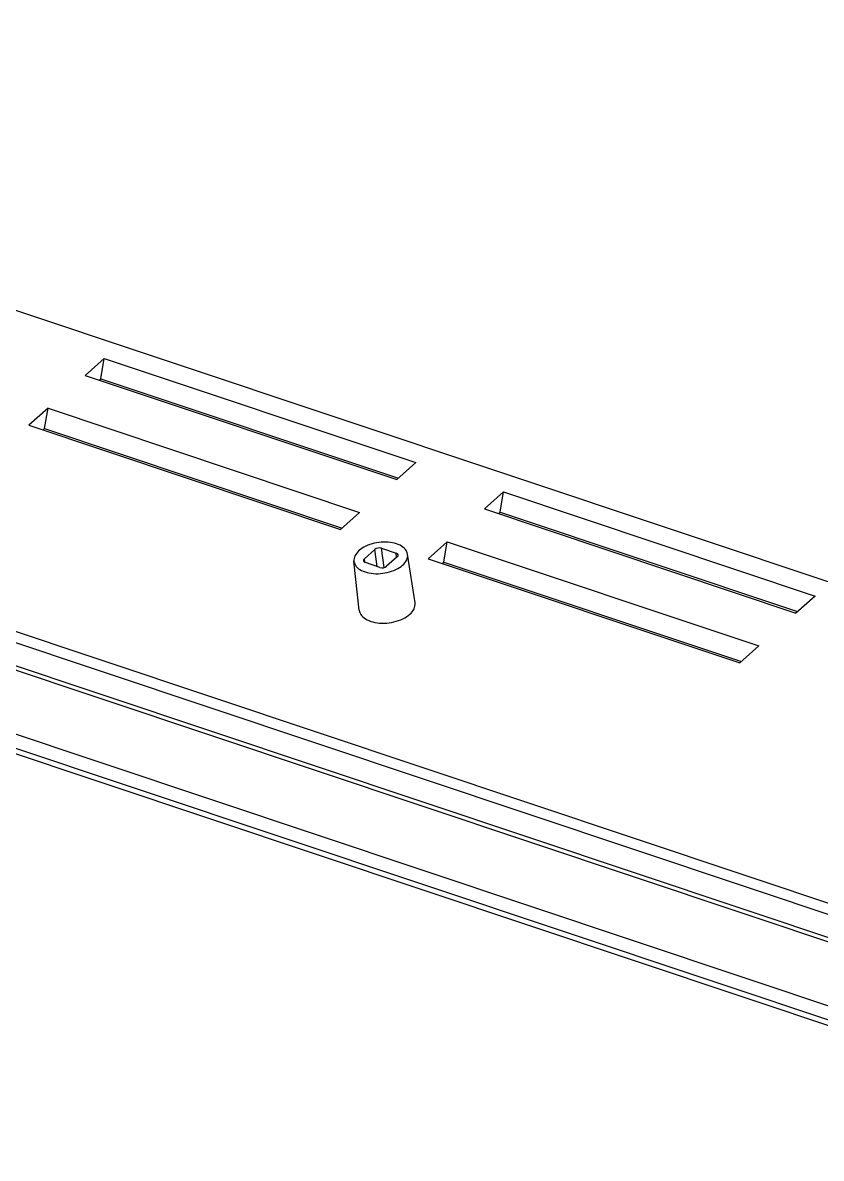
# Model space of a CAD drawing. Header units: millimetres. Extents: x 2015 to 2819, y -1311 to -752.
# Drawn here: x 2360.3 to 2408.2, y -1261 to -1192.9 of the extents above; entities that cross this region are included whole.
import ezdxf

# ---------------------------------------------------------------- set-up
doc = ezdxf.new("R2010")
doc.units = ezdxf.units.MM
doc.layers.add('06___PRT_ALL_SURFS', color=7, linetype='Continuous')

# ---------------------------------------------------------------- blocks, each defined once
blk = doc.blocks.new('*u43')
at = {"color": 7, "linetype": 'Continuous'}
for p, q in [((-99.98, -22.627), (69.47, -79.307)), ((0.403, -67.182), (1.279, -66.405)), ((1.467, -67.824), (1.279, -66.405)), ((1.835, -66.306), (3.042, -66.71)), ((2.046, -67.899), (1.835, -66.306)), ((3.074, -67.03), (3.042, -66.71)), ((4.611, -70.845), (3.995, -66.797)), ((-0.025, -71.449), (-0.467, -67.378)), ((0.449, -67.471), (0.403, -67.182)), ((1.698, -67.901), (0.491, -67.497)), ((3.13, -67.024), (2.254, -67.801))]:
    blk.add_line(p, q, dxfattribs=at)
for centre, ratio, start_param, end_param in [((1.601, -66.513), 0.574213, 0.86858, 2.439072), ((2.808, -66.917), 0.573868, 5.580869, 7.151361), ((0.725, -67.29), 0.573868, 2.439276, 4.009768), ((1.932, -67.694), 0.574213, -2.273013, -0.702521)]:
    blk.add_ellipse(centre, major_axis=(0.397, 0.052), ratio=ratio, start_param=start_param, end_param=end_param, dxfattribs=at)
for points, start_tangent, end_tangent in [([(3.995, -66.797), (3.811, -66.399), (3.372, -66.059), (2.75, -65.851), (1.996, -65.791), (1.228, -65.889), (0.513, -66.136), (-0.044, -66.498)], (-0.152706, 0.988272), (-0.748212, -0.663459)), ([(-0.044, -66.498), (-0.384, -66.932), (-0.467, -67.378)], (-0.748212, -0.663459), (0.107384, -0.994218)), ([(3.577, -67.709), (3.917, -67.275), (3.998, -66.816), (3.995, -66.797)], (0.748212, 0.663459), (-0.152706, 0.988272)), ([(-0.467, -67.378), (-0.465, -67.39), (-0.278, -67.808), (0.161, -68.147), (0.783, -68.355), (1.537, -68.415), (2.305, -68.317), (3.02, -68.071), (3.577, -67.709)], (0.107384, -0.994218), (0.748212, 0.663459)), ([(-0.024, -71.449), (-0.023, -71.461), (0.171, -71.895), (0.627, -72.248), (1.273, -72.464), (2.058, -72.526), (2.856, -72.424), (3.597, -72.168), (4.176, -71.792)], (0.107463, -0.994209), (0.748212, 0.663459)), ([(4.176, -71.792), (4.529, -71.341), (4.613, -70.865), (4.611, -70.845)], (0.748212, 0.663459), (-0.152781, 0.98826))]:
    blk.add_spline(points, degree=3, dxfattribs=dict(at, start_tangent=start_tangent, end_tangent=end_tangent))
at = {"layer": '06___PRT_ALL_SURFS', "color": 7, "linetype": 'Continuous'}
for p, q in [((-21.196, -50.528), (-22.792, -51.943)), ((-21.48, -52.216), (-21.196, -50.528)), ((-21.196, -50.528), (4.684, -59.185)), ((73.53, -107.378), (-93.594, -51.476)), ((-94.353, -52.149), (73.649, -108.346)), ((-22.792, -51.943), (3.088, -60.6)), ((-21.616, -52.336), (-21.48, -52.216)), ((-21.48, -52.216), (3.224, -60.479)), ((72.69, -109.951), (-95.284, -53.764)), ((72.398, -110.21), (-95.576, -54.023)), ((-25.869, -54.671), (-27.464, -56.086)), ((-26.153, -56.359), (-25.869, -54.671)), ((-25.869, -54.671), (0.011, -63.328)), ((-27.464, -56.086), (-1.585, -64.743)), ((-26.289, -56.48), (-26.153, -56.359)), ((-26.153, -56.359), (-1.449, -64.622)), ((70.693, -114.971), (-98.895, -58.245)), ((71.49, -116.405), (-99.282, -59.283)), ((4.684, -59.185), (3.088, -60.6)), ((71.883, -116.998), (-98.889, -59.876)), ((11.961, -61.619), (10.365, -63.034)), ((11.677, -63.307), (11.961, -61.619)), ((11.961, -61.619), (37.841, -70.276)), ((10.365, -63.034), (36.245, -71.691)), ((0.011, -63.328), (-1.585, -64.743)), ((11.541, -63.427), (11.677, -63.307)), ((11.677, -63.307), (36.381, -71.57)), ((7.288, -65.762), (5.693, -67.177)), ((7.004, -67.45), (7.288, -65.762)), ((7.288, -65.762), (33.168, -74.419)), ((5.693, -67.177), (31.572, -75.834)), ((6.868, -67.571), (7.004, -67.45)), ((7.004, -67.45), (31.708, -75.713)), ((37.841, -70.276), (36.245, -71.691)), ((33.168, -74.419), (31.572, -75.834))]:
    blk.add_line(p, q, dxfattribs=at)

msp = doc.modelspace()

# ---------------------------------------------------------------- block references
at = {"xscale": 0.7217100000000002, "yscale": 0.7217100000000002, "zscale": 0.7217100000000002}
msp.add_blockref('*u43', (2380.49, -1176.547), dxfattribs=at)

doc.saveas('drawing.dxf')
